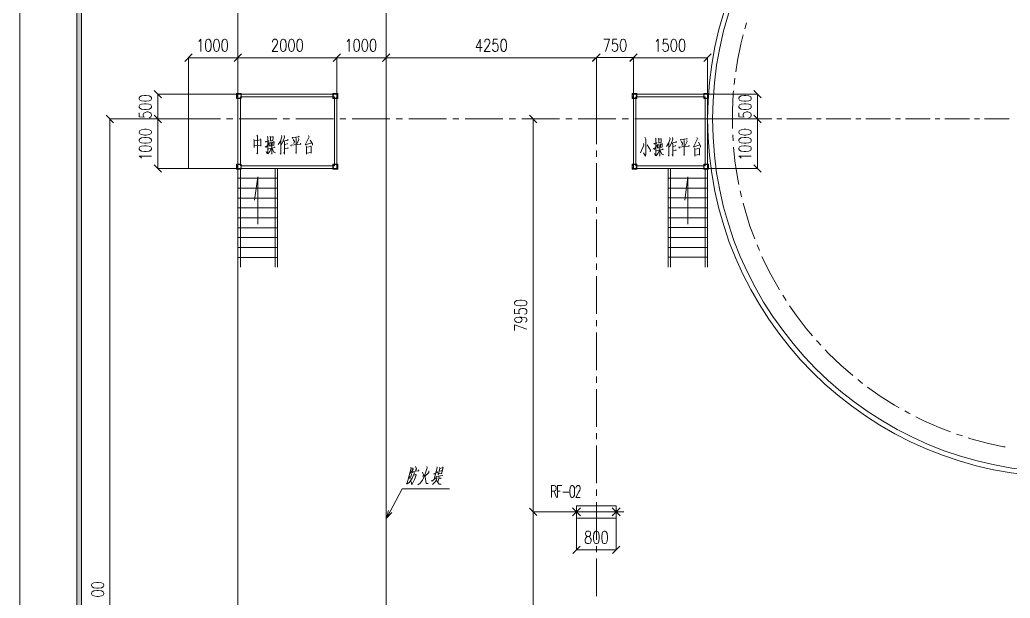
# Model space of a CAD drawing. Header units: millimetres. Extents: x 117 to 78452272, y 10 to 169749766.
# Drawn here: x 78380975 to 78401012, y 169708097 to 169719802 of the extents above; entities that cross this region are included whole.
import ezdxf

# ---------------------------------------------------------------- set-up
doc = ezdxf.new("R2010")
doc.units = ezdxf.units.MM

msp = doc.modelspace()

# ---------------------------------------------------------------- hatches: boundary and pattern name
h = msp.add_hatch(color=0)
h.dxf.hatch_style = 2
h.paths.add_polyline_path([(78382125.616, 169746470.354), (78382225.589, 169746370.381), (78382225.589, 169649727.656), (78382125.616, 169649627.683)])

# ---------------------------------------------------------------- linework, layer by layer
at = {"color": 0, "lineweight": 0}
for points in [[(78380975.066, 169648477.564), (78452272.087, 169648477.564), (78452272.087, 169749421.277), (78380975.066, 169749421.277)], [(78382125.616, 169746470.354), (78382225.589, 169746370.381), (78382225.589, 169649727.656), (78382125.616, 169649627.683)], [(78384779.637, 169719410.891), (78384754.644, 169719398.825), (78384737.838, 169719363.059), (78384729.65, 169719303.592), (78384729.65, 169719267.826), (78384737.838, 169719208.36), (78384754.644, 169719172.594), (78384779.637, 169719160.959), (78384796.443, 169719160.959), (78384821.436, 169719172.594), (78384837.811, 169719208.36), (78384846.429, 169719267.826), (78384846.429, 169719303.592), (78384837.811, 169719363.059), (78384821.436, 169719398.825), (78384796.443, 169719410.891)], [(78384946.402, 169719410.891), (78384921.409, 169719398.825), (78384904.603, 169719363.059), (78384896.416, 169719303.592), (78384896.416, 169719267.826), (78384904.603, 169719208.36), (78384921.409, 169719172.594), (78384946.402, 169719160.959), (78384962.777, 169719160.959), (78384987.77, 169719172.594), (78385004.576, 169719208.36), (78385012.763, 169719267.826), (78385012.763, 169719303.592), (78385004.576, 169719363.059), (78384987.77, 169719398.825), (78384962.777, 169719410.891)], [(78385113.167, 169719410.891), (78385088.174, 169719398.825), (78385071.368, 169719363.059), (78385063.181, 169719303.592), (78385063.181, 169719267.826), (78385071.368, 169719208.36), (78385088.174, 169719172.594), (78385113.167, 169719160.959), (78385129.542, 169719160.959), (78385154.535, 169719172.594), (78385171.341, 169719208.36), (78385179.528, 169719267.826), (78385179.528, 169719303.592), (78385171.341, 169719363.059), (78385154.535, 169719398.825), (78385129.542, 169719410.891)], [(78386296.466, 169719410.891), (78386271.473, 169719398.825), (78386255.098, 169719363.059), (78386246.48, 169719303.592), (78386246.48, 169719267.826), (78386255.098, 169719208.36), (78386271.473, 169719172.594), (78386296.466, 169719160.959), (78386313.272, 169719160.959), (78386338.265, 169719172.594), (78386355.071, 169719208.36), (78386363.259, 169719267.826), (78386363.259, 169719303.592), (78386355.071, 169719363.059), (78386338.265, 169719398.825), (78386313.272, 169719410.891)], [(78386463.231, 169719410.891), (78386438.238, 169719398.825), (78386421.432, 169719363.059), (78386413.245, 169719303.592), (78386413.245, 169719267.826), (78386421.432, 169719208.36), (78386438.238, 169719172.594), (78386463.231, 169719160.959), (78386480.037, 169719160.959), (78386505.03, 169719172.594), (78386521.836, 169719208.36), (78386530.024, 169719267.826), (78386530.024, 169719303.592), (78386521.836, 169719363.059), (78386505.03, 169719398.825), (78386480.037, 169719410.891)], [(78386629.997, 169719410.891), (78386605.003, 169719398.825), (78386588.197, 169719363.059), (78386580.01, 169719303.592), (78386580.01, 169719267.826), (78386588.197, 169719208.36), (78386605.003, 169719172.594), (78386629.997, 169719160.959), (78386646.802, 169719160.959), (78386671.795, 169719172.594), (78386688.17, 169719208.36), (78386696.789, 169719267.826), (78386696.789, 169719303.592), (78386688.17, 169719363.059), (78386671.795, 169719398.825), (78386646.802, 169719410.891)], [(78387780.115, 169719410.891), (78387755.122, 169719398.825), (78387738.747, 169719363.059), (78387730.129, 169719303.592), (78387730.129, 169719267.826), (78387738.747, 169719208.36), (78387755.122, 169719172.594), (78387780.115, 169719160.959), (78387796.921, 169719160.959), (78387821.914, 169719172.594), (78387838.72, 169719208.36), (78387846.907, 169719267.826), (78387846.907, 169719303.592), (78387838.72, 169719363.059), (78387821.914, 169719398.825), (78387796.921, 169719410.891)], [(78387946.88, 169719410.891), (78387921.887, 169719398.825), (78387905.512, 169719363.059), (78387896.894, 169719303.592), (78387896.894, 169719267.826), (78387905.512, 169719208.36), (78387921.887, 169719172.594), (78387946.88, 169719160.959), (78387963.686, 169719160.959), (78387988.679, 169719172.594), (78388005.485, 169719208.36), (78388013.673, 169719267.826), (78388013.673, 169719303.592), (78388005.485, 169719363.059), (78387988.679, 169719398.825), (78387963.686, 169719410.891)], [(78388113.645, 169719410.891), (78388088.652, 169719398.825), (78388071.846, 169719363.059), (78388063.659, 169719303.592), (78388063.659, 169719267.826), (78388071.846, 169719208.36), (78388088.652, 169719172.594), (78388113.645, 169719160.959), (78388130.451, 169719160.959), (78388155.444, 169719172.594), (78388172.25, 169719208.36), (78388180.438, 169719267.826), (78388180.438, 169719303.592), (78388172.25, 169719363.059), (78388155.444, 169719398.825), (78388130.451, 169719410.891)], [(78390756.031, 169719410.891), (78390731.038, 169719398.825), (78390714.232, 169719363.059), (78390706.045, 169719303.592), (78390706.045, 169719267.826), (78390714.232, 169719208.36), (78390731.038, 169719172.594), (78390756.031, 169719160.959), (78390772.837, 169719160.959), (78390797.83, 169719172.594), (78390814.205, 169719208.36), (78390822.824, 169719267.826), (78390822.824, 169719303.592), (78390814.205, 169719363.059), (78390797.83, 169719398.825), (78390772.837, 169719410.891)], [(78393173.048, 169719413.045), (78393148.054, 169719400.98), (78393131.679, 169719365.214), (78393123.061, 169719305.747), (78393123.061, 169719269.981), (78393131.679, 169719210.514), (78393148.054, 169719174.748), (78393173.048, 169719162.682), (78393189.853, 169719162.682), (78393214.847, 169719174.748), (78393231.652, 169719210.514), (78393239.84, 169719269.981), (78393239.84, 169719305.747), (78393231.652, 169719365.214), (78393214.847, 169719400.98), (78393189.853, 169719413.045)], [(78394198.631, 169719410.891), (78394173.638, 169719398.825), (78394156.832, 169719363.059), (78394148.645, 169719303.592), (78394148.645, 169719267.826), (78394156.832, 169719208.36), (78394173.638, 169719172.594), (78394198.631, 169719160.959), (78394215.006, 169719160.959), (78394239.999, 169719172.594), (78394256.805, 169719208.36), (78394264.992, 169719267.826), (78394264.992, 169719303.592), (78394256.805, 169719363.059), (78394239.999, 169719398.825), (78394215.006, 169719410.891)], [(78394364.965, 169719410.891), (78394339.972, 169719398.825), (78394323.597, 169719363.059), (78394314.979, 169719303.592), (78394314.979, 169719267.826), (78394323.597, 169719208.36), (78394339.972, 169719172.594), (78394364.965, 169719160.959), (78394381.771, 169719160.959), (78394406.764, 169719172.594), (78394423.57, 169719208.36), (78394431.757, 169719267.826), (78394431.757, 169719303.592), (78394423.57, 169719363.059), (78394406.764, 169719398.825), (78394381.771, 169719410.891)], [(78383390.79, 169718203.891), (78383402.425, 169718178.898), (78383438.191, 169718162.092), (78383497.657, 169718153.905), (78383533.424, 169718153.905), (78383592.89, 169718162.092), (78383628.656, 169718178.898), (78383640.722, 169718203.891), (78383640.722, 169718220.266), (78383628.656, 169718245.259), (78383592.89, 169718262.065), (78383533.424, 169718270.683), (78383497.657, 169718270.683), (78383438.191, 169718262.065), (78383402.425, 169718245.259), (78383390.79, 169718220.266)], [(78385360.083, 169718212.509), (78385360.083, 169718312.913), (78385456.608, 169718312.913), (78385456.608, 169718212.509)], [(78385362.668, 169718261.203), (78385376.027, 169718293.091), (78385407.484, 169718306.018), (78385439.372, 169718293.091), (78385452.73, 169718261.203), (78385439.372, 169718229.315), (78385407.484, 169718216.388), (78385376.027, 169718229.315)], [(78387310.846, 169718212.509), (78387310.846, 169718312.913), (78387406.941, 169718312.913), (78387406.941, 169718212.509)], [(78387313.432, 169718261.203), (78387326.359, 169718293.091), (78387358.247, 169718306.018), (78387389.704, 169718293.091), (78387403.062, 169718261.203), (78387389.704, 169718229.315), (78387358.247, 169718216.388), (78387326.359, 169718229.315)], [(78393362.22, 169718212.509), (78393362.22, 169718312.913), (78393458.315, 169718312.913), (78393458.315, 169718212.509)], [(78393362.22, 169718212.509), (78393362.22, 169718312.913), (78393458.315, 169718312.913), (78393458.315, 169718212.509)], [(78393364.806, 169718261.203), (78393377.733, 169718293.091), (78393409.621, 169718306.018), (78393441.078, 169718293.091), (78393454.437, 169718261.203), (78393441.078, 169718229.315), (78393409.621, 169718216.388), (78393377.733, 169718229.315)], [(78393364.806, 169718261.203), (78393377.733, 169718293.091), (78393409.621, 169718306.018), (78393441.078, 169718293.091), (78393454.437, 169718261.203), (78393441.078, 169718229.315), (78393409.621, 169718216.388), (78393377.733, 169718229.315)], [(78394812.258, 169718212.509), (78394812.258, 169718312.913), (78394908.783, 169718312.913), (78394908.783, 169718212.509)], [(78394812.258, 169718212.509), (78394812.258, 169718312.913), (78394908.783, 169718312.913), (78394908.783, 169718212.509)], [(78394814.843, 169718261.203), (78394828.202, 169718293.091), (78394860.09, 169718306.018), (78394891.546, 169718293.091), (78394904.905, 169718261.203), (78394891.546, 169718229.315), (78394860.09, 169718216.388), (78394828.202, 169718229.315)], [(78394814.843, 169718261.203), (78394828.202, 169718293.091), (78394860.09, 169718306.018), (78394891.546, 169718293.091), (78394904.905, 169718261.203), (78394891.546, 169718229.315), (78394860.09, 169718216.388), (78394828.202, 169718229.315)], [(78395523.702, 169718203.891), (78395535.337, 169718178.898), (78395571.103, 169718162.092), (78395630.57, 169718153.905), (78395666.336, 169718153.905), (78395725.803, 169718162.092), (78395761.569, 169718178.898), (78395773.634, 169718203.891), (78395773.634, 169718220.266), (78395761.569, 169718245.69), (78395725.803, 169718262.065), (78395666.336, 169718270.683), (78395630.57, 169718270.683), (78395571.103, 169718262.065), (78395535.337, 169718245.69), (78395523.702, 169718220.266)], [(78383390.79, 169718037.126), (78383402.425, 169718012.133), (78383438.191, 169717995.327), (78383497.657, 169717987.139), (78383533.424, 169717987.139), (78383592.89, 169717995.327), (78383628.656, 169718012.133), (78383640.722, 169718037.126), (78383640.722, 169718053.932), (78383628.656, 169718078.925), (78383592.89, 169718095.3), (78383533.424, 169718103.918), (78383497.657, 169718103.918), (78383438.191, 169718095.3), (78383402.425, 169718078.925), (78383390.79, 169718053.932)], [(78395523.702, 169718037.126), (78395535.337, 169718012.133), (78395571.103, 169717995.327), (78395630.57, 169717987.139), (78395666.336, 169717987.139), (78395725.803, 169717995.327), (78395761.569, 169718012.133), (78395773.634, 169718037.126), (78395773.634, 169718053.932), (78395761.569, 169718078.925), (78395725.803, 169718095.3), (78395666.336, 169718103.918), (78395630.57, 169718103.918), (78395571.103, 169718095.3), (78395535.337, 169718078.925), (78395523.702, 169718053.932)], [(78383390.79, 169717520.456), (78383402.425, 169717495.463), (78383438.191, 169717478.657), (78383497.657, 169717470.469), (78383533.424, 169717470.469), (78383592.89, 169717478.657), (78383628.656, 169717495.463), (78383640.722, 169717520.456), (78383640.722, 169717536.831), (78383628.656, 169717561.824), (78383592.89, 169717578.63), (78383533.424, 169717586.817), (78383497.657, 169717586.817), (78383438.191, 169717578.63), (78383402.425, 169717561.824), (78383390.79, 169717536.831)], [(78395523.702, 169717520.456), (78395535.337, 169717495.463), (78395571.103, 169717478.657), (78395630.57, 169717470.469), (78395666.336, 169717470.469), (78395725.803, 169717478.657), (78395761.569, 169717495.463), (78395773.634, 169717520.456), (78395773.634, 169717536.831), (78395761.569, 169717561.824), (78395725.803, 169717578.63), (78395666.336, 169717586.817), (78395630.57, 169717586.817), (78395571.103, 169717578.63), (78395535.337, 169717561.824), (78395523.702, 169717536.831)], [(78383390.79, 169717353.691), (78383402.425, 169717328.698), (78383438.191, 169717311.892), (78383497.657, 169717303.704), (78383533.424, 169717303.704), (78383592.89, 169717311.892), (78383628.656, 169717328.698), (78383640.722, 169717353.691), (78383640.722, 169717370.066), (78383628.656, 169717395.059), (78383592.89, 169717411.865), (78383533.424, 169717420.483), (78383497.657, 169717420.483), (78383438.191, 169717411.865), (78383402.425, 169717395.059), (78383390.79, 169717370.066)], [(78395523.702, 169717353.691), (78395535.337, 169717328.698), (78395571.103, 169717311.892), (78395630.57, 169717303.704), (78395666.336, 169717303.704), (78395725.803, 169717311.892), (78395761.569, 169717328.698), (78395773.634, 169717353.691), (78395773.634, 169717370.066), (78395761.569, 169717395.49), (78395725.803, 169717411.865), (78395666.336, 169717420.483), (78395630.57, 169717420.483), (78395571.103, 169717411.865), (78395535.337, 169717395.49), (78395523.702, 169717370.066)], [(78383390.79, 169717186.926), (78383402.425, 169717161.933), (78383438.191, 169717145.127), (78383497.657, 169717136.939), (78383533.424, 169717136.939), (78383592.89, 169717145.127), (78383628.656, 169717161.933), (78383640.722, 169717186.926), (78383640.722, 169717203.732), (78383628.656, 169717228.725), (78383592.89, 169717245.1), (78383533.424, 169717253.718), (78383497.657, 169717253.718), (78383438.191, 169717245.1), (78383402.425, 169717228.725), (78383390.79, 169717203.732)], [(78395523.702, 169717186.926), (78395535.337, 169717161.933), (78395571.103, 169717145.127), (78395630.57, 169717136.939), (78395666.336, 169717136.939), (78395725.803, 169717145.127), (78395761.569, 169717161.933), (78395773.634, 169717186.926), (78395773.634, 169717203.732), (78395761.569, 169717228.725), (78395725.803, 169717245.1), (78395666.336, 169717253.718), (78395630.57, 169717253.718), (78395571.103, 169717245.1), (78395535.337, 169717228.725), (78395523.702, 169717203.732)], [(78385360.083, 169716878.389), (78385360.083, 169716777.985), (78385456.608, 169716777.985), (78385456.608, 169716878.389)], [(78385360.083, 169716878.389), (78385360.083, 169716777.985), (78385456.608, 169716777.985), (78385456.608, 169716878.389)], [(78385362.668, 169716829.264), (78385376.027, 169716861.152), (78385407.484, 169716874.511), (78385439.372, 169716861.152), (78385452.73, 169716829.264), (78385439.372, 169716797.807), (78385407.484, 169716784.449), (78385376.027, 169716797.807)], [(78385362.668, 169716829.264), (78385376.027, 169716861.152), (78385407.484, 169716874.511), (78385439.372, 169716861.152), (78385452.73, 169716829.264), (78385439.372, 169716797.807), (78385407.484, 169716784.449), (78385376.027, 169716797.807)], [(78387310.846, 169716878.389), (78387310.846, 169716777.985), (78387406.941, 169716777.985), (78387406.941, 169716878.389)], [(78387310.846, 169716878.389), (78387310.846, 169716777.985), (78387406.941, 169716777.985), (78387406.941, 169716878.389)], [(78387313.432, 169716829.264), (78387326.359, 169716861.152), (78387358.247, 169716874.511), (78387389.704, 169716861.152), (78387403.062, 169716829.264), (78387389.704, 169716797.807), (78387358.247, 169716784.449), (78387326.359, 169716797.807)], [(78387313.432, 169716829.264), (78387326.359, 169716861.152), (78387358.247, 169716874.511), (78387389.704, 169716861.152), (78387403.062, 169716829.264), (78387389.704, 169716797.807), (78387358.247, 169716784.449), (78387326.359, 169716797.807)], [(78393362.22, 169716878.389), (78393362.22, 169716777.985), (78393458.315, 169716777.985), (78393458.315, 169716878.389)], [(78393364.806, 169716829.264), (78393377.733, 169716861.152), (78393409.621, 169716874.511), (78393441.078, 169716861.152), (78393454.437, 169716829.264), (78393441.078, 169716797.807), (78393409.621, 169716784.449), (78393377.733, 169716797.807)], [(78394812.258, 169716878.389), (78394812.258, 169716777.985), (78394908.783, 169716777.985), (78394908.783, 169716878.389)], [(78394814.843, 169716829.264), (78394828.202, 169716861.152), (78394860.09, 169716874.511), (78394891.546, 169716861.152), (78394904.905, 169716829.264), (78394891.546, 169716797.807), (78394860.09, 169716784.449), (78394828.202, 169716797.807)], [(78390985.71, 169714061.05), (78390997.345, 169714036.057), (78391033.111, 169714019.682), (78391092.578, 169714011.064), (78391128.344, 169714011.064), (78391188.242, 169714019.682), (78391223.577, 169714036.057), (78391235.643, 169714061.05), (78391235.643, 169714077.856), (78391223.577, 169714102.849), (78391188.242, 169714119.655), (78391128.344, 169714127.843), (78391092.578, 169714127.843), (78391033.111, 169714119.655), (78390997.345, 169714102.849), (78390985.71, 169714077.856)], [(78392102.649, 169710240.967), (78392102.649, 169710275.009), (78392107.82, 169710332.321), (78392123.333, 169710366.364), (78392144.017, 169710377.999), (78392159.53, 169710377.999), (78392179.783, 169710366.364), (78392195.296, 169710332.321), (78392200.467, 169710275.009), (78392200.467, 169710240.967), (78392195.296, 169710183.655), (78392179.783, 169710149.181), (78392159.53, 169710137.978), (78392144.017, 169710137.978), (78392123.333, 169710149.181), (78392107.82, 169710183.655)], [(78393039.894, 169709718.695), (78393039.894, 169709968.627), (78392239.68, 169709968.627), (78392239.68, 169709718.695)], [(78392456.432, 169709450.664), (78392431.439, 169709438.599), (78392423.251, 169709414.898), (78392423.251, 169709391.198), (78392431.439, 169709367.497), (78392448.244, 169709355.432), (78392481.425, 169709343.366), (78392506.418, 169709331.731), (78392523.224, 169709307.6), (78392531.411, 169709283.899), (78392531.411, 169709248.133), (78392523.224, 169709224.433), (78392514.606, 169709212.367), (78392489.612, 169709200.732), (78392456.432, 169709200.732), (78392431.439, 169709212.367), (78392423.251, 169709224.433), (78392414.633, 169709248.133), (78392414.633, 169709283.899), (78392423.251, 169709307.6), (78392439.626, 169709331.731), (78392464.619, 169709343.366), (78392498.231, 169709355.432), (78392514.606, 169709367.497), (78392523.224, 169709391.198), (78392523.224, 169709414.898), (78392514.606, 169709438.599), (78392489.612, 169709450.664)], [(78392631.384, 169709450.664), (78392606.391, 169709438.599), (78392589.585, 169709403.263), (78392581.398, 169709343.366), (78392581.398, 169709307.6), (78392589.585, 169709248.133), (78392606.391, 169709212.367), (78392631.384, 169709200.732), (78392648.19, 169709200.732), (78392673.183, 169709212.367), (78392689.558, 169709248.133), (78392698.176, 169709307.6), (78392698.176, 169709343.366), (78392689.558, 169709403.263), (78392673.183, 169709438.599), (78392648.19, 169709450.664)], [(78392798.149, 169709450.664), (78392773.156, 169709438.599), (78392756.35, 169709403.263), (78392748.163, 169709343.366), (78392748.163, 169709307.6), (78392756.35, 169709248.133), (78392773.156, 169709212.367), (78392798.149, 169709200.732), (78392814.955, 169709200.732), (78392839.948, 169709212.367), (78392856.323, 169709248.133), (78392864.941, 169709307.6), (78392864.941, 169709343.366), (78392856.323, 169709403.263), (78392839.948, 169709438.599), (78392814.955, 169709450.664)], [(78382423.811, 169708351.394), (78382435.877, 169708326.4), (78382471.212, 169708310.026), (78382531.109, 169708301.407), (78382566.876, 169708301.407), (78382626.342, 169708310.026), (78382662.108, 169708326.4), (78382673.743, 169708351.394), (78382673.743, 169708368.2), (78382662.108, 169708393.193), (78382626.342, 169708409.998), (78382566.876, 169708418.186), (78382531.109, 169708418.186), (78382471.212, 169708409.998), (78382435.877, 169708393.193), (78382423.811, 169708368.2)], [(78382423.811, 169708184.629), (78382435.877, 169708159.635), (78382471.212, 169708143.261), (78382531.109, 169708134.642), (78382566.876, 169708134.642), (78382626.342, 169708143.261), (78382662.108, 169708159.635), (78382673.743, 169708184.629), (78382673.743, 169708201.434), (78382662.108, 169708226.428), (78382626.342, 169708243.233), (78382566.876, 169708251.421), (78382531.109, 169708251.421), (78382471.212, 169708243.233), (78382435.877, 169708226.428), (78382423.811, 169708201.434)]]:
    msp.add_lwpolyline(points, close=True, dxfattribs=at)
for points in [[(78385388.092, 169671034.371), (78385388.092, 169725547.156)], [(78388388.571, 169671034.371), (78388388.571, 169725547.156)], [(78395678.833, 169719741.405), (78395646.945, 169719638.415), (78395641.774, 169719619.455)], [(78384596.066, 169719363.059), (78384612.872, 169719375.125), (78384637.865, 169719410.891), (78384637.865, 169719160.959)], [(78386088.333, 169719351.424), (78386088.333, 169719363.059), (78386096.521, 169719387.19), (78386104.708, 169719398.825), (78386121.514, 169719410.891), (78386155.125, 169719410.891), (78386171.5, 169719398.825), (78386180.119, 169719387.19), (78386188.306, 169719363.059), (78386188.306, 169719339.359), (78386180.119, 169719315.658), (78386163.313, 169719279.892), (78386079.715, 169719160.959), (78386196.493, 169719160.959)], [(78387596.975, 169719363.059), (78387613.781, 169719375.125), (78387638.774, 169719410.891), (78387638.774, 169719160.959)], [(78390289.348, 169719410.891), (78390205.75, 169719244.126), (78390330.716, 169719244.126)], [(78390289.348, 169719410.891), (78390289.348, 169719160.959)], [(78390380.702, 169719351.424), (78390380.702, 169719363.059), (78390389.321, 169719387.19), (78390397.508, 169719398.825), (78390414.314, 169719410.891), (78390447.494, 169719410.891), (78390464.3, 169719398.825), (78390472.488, 169719387.19), (78390481.106, 169719363.059), (78390481.106, 169719339.359), (78390472.488, 169719315.658), (78390456.113, 169719279.892), (78390372.515, 169719160.959), (78390489.294, 169719160.959)], [(78390639.253, 169719410.891), (78390556.086, 169719410.891), (78390547.467, 169719303.592), (78390556.086, 169719315.658), (78390581.079, 169719327.293), (78390606.072, 169719327.293), (78390631.065, 169719315.658), (78390647.44, 169719291.958), (78390656.059, 169719256.192), (78390656.059, 169719232.06), (78390647.44, 169719196.294), (78390631.065, 169719172.594), (78390606.072, 169719160.959), (78390581.079, 169719160.959), (78390556.086, 169719172.594), (78390547.467, 169719184.659), (78390539.28, 169719208.36)], [(78392789.962, 169719413.045), (78392906.31, 169719413.045), (78392823.143, 169719162.682)], [(78393056.7, 169719413.045), (78392973.102, 169719413.045), (78392964.914, 169719305.747), (78392973.102, 169719317.382), (78392998.095, 169719329.447), (78393023.088, 169719329.447), (78393048.081, 169719317.382), (78393064.887, 169719293.681), (78393073.075, 169719257.915), (78393073.075, 169719234.215), (78393064.887, 169719198.449), (78393048.081, 169719174.748), (78393023.088, 169719162.682), (78392998.095, 169719162.682), (78392973.102, 169719174.748), (78392964.914, 169719186.814), (78392956.296, 169719210.514)], [(78393848.295, 169719363.059), (78393865.101, 169719375.125), (78393890.094, 169719410.891), (78393890.094, 169719160.959)], [(78394081.853, 169719410.891), (78393998.255, 169719410.891), (78393990.067, 169719303.592), (78393998.255, 169719315.658), (78394023.248, 169719327.293), (78394048.241, 169719327.293), (78394073.234, 169719315.658), (78394090.04, 169719291.958), (78394098.227, 169719256.192), (78394098.227, 169719232.06), (78394090.04, 169719196.294), (78394073.234, 169719172.594), (78394048.241, 169719160.959), (78394023.248, 169719160.959), (78393998.255, 169719172.594), (78393990.067, 169719184.659), (78393981.88, 169719208.36)], [(78395610.317, 169719496.213), (78395562.485, 169719309.625), (78395494.831, 169718976.957), (78395459.927, 169718747.278)], [(78384462.912, 169719110.972), (78384312.953, 169718960.582)], [(78384387.933, 169718299.124), (78384387.933, 169719037.716)], [(78385388.092, 169719035.562), (78384387.933, 169719035.562)], [(78385313.113, 169718960.582), (78385463.072, 169719110.972)], [(78385463.072, 169719110.972), (78385313.113, 169718960.582)], [(78385388.092, 169718649.891), (78385388.092, 169719037.716)], [(78385388.092, 169718649.891), (78385388.092, 169719037.716)], [(78387388.411, 169719035.562), (78385388.092, 169719035.562)], [(78387313.432, 169718960.582), (78387463.391, 169719110.972)], [(78387463.391, 169719110.972), (78387313.432, 169718960.582)], [(78387388.411, 169718136.668), (78387388.411, 169719037.716)], [(78387388.411, 169718590.855), (78387388.411, 169719037.716)], [(78387388.411, 169719035.562), (78388388.571, 169719035.562)], [(78388313.591, 169718960.582), (78388463.981, 169719110.972)], [(78388463.981, 169719110.972), (78388313.591, 169718960.582)], [(78388388.571, 169718590.855), (78388388.571, 169719037.716)], [(78388388.571, 169718590.855), (78388388.571, 169719037.716)], [(78388388.571, 169719035.562), (78392639.572, 169719035.562)], [(78392714.982, 169719112.696), (78392564.592, 169718962.737)], [(78392564.592, 169718960.582), (78392714.982, 169719110.972)], [(78392639.572, 169718548.194), (78392639.572, 169719039.871)], [(78392639.572, 169717798.829), (78392639.572, 169719037.716)], [(78393389.799, 169719037.716), (78392639.572, 169719037.716)], [(78393314.819, 169718962.737), (78393464.779, 169719112.696)], [(78393464.779, 169719110.972), (78393314.819, 169718960.582)], [(78393389.799, 169718548.194), (78393389.799, 169719039.871)], [(78393389.799, 169718051.346), (78393389.799, 169719037.716)], [(78393389.799, 169719035.562), (78394890.254, 169719035.562)], [(78394815.274, 169718960.582), (78394965.233, 169719110.972)], [(78394890.254, 169717798.829), (78394890.254, 169719037.716)], [(78395441.397, 169718621.45), (78395428.901, 169718494.76)], [(78383840.668, 169718220.266), (78383690.708, 169718370.656)], [(78395415.973, 169718367.64), (78395409.509, 169718303.864), (78395392.703, 169717965.163), (78395392.703, 169717625.6), (78395393.565, 169717604.485)], [(78395973.58, 169718220.266), (78395823.621, 169718370.656)], [(78384456.018, 169718295.676), (78383763.533, 169718295.676)], [(78383765.688, 169717795.381), (78383765.688, 169718295.676)], [(78384387.933, 169716795.222), (78384387.933, 169718295.676)], [(78384387.933, 169718295.676), (78387388.411, 169718295.676)], [(78385388.092, 169716845.208), (78385388.092, 169718245.259)], [(78385438.079, 169716845.208), (78385438.079, 169718245.259)], [(78385438.079, 169718245.259), (78387338.425, 169718245.259)], [(78387338.425, 169716845.208), (78387338.425, 169718245.259)], [(78387388.411, 169716795.222), (78387388.411, 169718295.676)], [(78393389.799, 169718295.676), (78393389.799, 169716795.222)], [(78393389.799, 169718295.676), (78394890.254, 169718295.676)], [(78393439.785, 169718245.69), (78393439.785, 169716845.208)], [(78393439.785, 169718245.69), (78394840.267, 169718245.69)], [(78394766.58, 169718295.676), (78395900.755, 169718295.676)], [(78394840.267, 169718245.69), (78394840.267, 169716845.208)], [(78394890.254, 169718295.676), (78394890.254, 169716795.222)], [(78395898.601, 169718295.676), (78395898.601, 169717795.381)], [(78382873.689, 169717720.402), (78382723.73, 169717870.361)], [(78384217.29, 169717795.381), (78382796.985, 169717795.381)], [(78382798.709, 169698290.763), (78382798.709, 169717795.381)], [(78383890.223, 169717795.381), (78383166.713, 169717795.381)], [(78383390.79, 169717920.347), (78383390.79, 169717837.18), (78383497.657, 169717828.562), (78383486.023, 169717837.18), (78383473.957, 169717862.173), (78383473.957, 169717887.167), (78383486.023, 169717912.16), (78383509.723, 169717928.535), (78383545.489, 169717937.153), (78383569.19, 169717937.153), (78383604.956, 169717928.535), (78383628.656, 169717912.16), (78383640.722, 169717887.167), (78383640.722, 169717862.173), (78383628.656, 169717837.18), (78383617.022, 169717828.562), (78383592.89, 169717820.374)], [(78383840.668, 169717720.402), (78383690.708, 169717870.361)], [(78383690.708, 169717870.361), (78383840.668, 169717720.402)], [(78384384.486, 169717795.381), (78383763.533, 169717795.381)], [(78384217.29, 169717795.381), (78383763.533, 169717795.381)], [(78383765.688, 169716795.222), (78383765.688, 169717795.381)], [(78384144.034, 169717795.381), (78384016.913, 169717795.381)], [(78385033.447, 169717795.381), (78384271.154, 169717795.381)], [(78385287.258, 169717795.381), (78385160.137, 169717795.381)], [(78386176.671, 169717795.381), (78385414.378, 169717795.381)], [(78386430.482, 169717795.381), (78386303.792, 169717795.381)], [(78387319.895, 169717795.381), (78386557.602, 169717795.381)], [(78387573.706, 169717795.381), (78387447.016, 169717795.381)], [(78388463.119, 169717795.381), (78387700.826, 169717795.381)], [(78388717.361, 169717795.381), (78388590.24, 169717795.381)], [(78389606.344, 169717795.381), (78388844.051, 169717795.381)], [(78389860.585, 169717795.381), (78389733.464, 169717795.381)], [(78390749.568, 169717795.381), (78389987.275, 169717795.381)], [(78391003.809, 169717795.381), (78390876.688, 169717795.381)], [(78391892.792, 169717795.381), (78391130.93, 169717795.381)], [(78391435.588, 169717720.402), (78391285.629, 169717870.361)], [(78391653.202, 169717795.381), (78391358.885, 169717795.381)], [(78391360.609, 169717795.381), (78391360.609, 169709843.661)], [(78392147.033, 169717795.381), (78392019.912, 169717795.381)], [(78393036.016, 169717795.381), (78392274.154, 169717795.381)], [(78392639.572, 169717795.381), (78392639.572, 169717283.02)], [(78393290.257, 169717795.381), (78393163.136, 169717795.381)], [(78394140.457, 169717795.381), (78393417.378, 169717795.381)], [(78393455.298, 169717795.381), (78393790.121, 169717795.381)], [(78393890.094, 169717795.381), (78393990.067, 169717795.381)], [(78394090.04, 169717795.381), (78394590.335, 169717795.381)], [(78394990.226, 169717795.381), (78394590.335, 169717795.381)], [(78394690.308, 169717795.381), (78394790.281, 169717795.381)], [(78394817.86, 169717795.381), (78395900.755, 169717795.381)], [(78394817.86, 169717795.381), (78395900.755, 169717795.381)], [(78394890.254, 169717795.381), (78395390.549, 169717795.381)], [(78395490.522, 169717795.381), (78395590.495, 169717795.381)], [(78395523.702, 169717920.347), (78395523.702, 169717837.18), (78395630.57, 169717828.562), (78395618.935, 169717837.18), (78395606.869, 169717862.173), (78395606.869, 169717887.167), (78395618.935, 169717912.16), (78395642.636, 169717928.535), (78395678.402, 169717937.153), (78395702.102, 169717937.153), (78395737.868, 169717928.535), (78395761.569, 169717912.16), (78395773.634, 169717887.167), (78395773.634, 169717862.173), (78395761.569, 169717837.18), (78395749.934, 169717828.562), (78395725.803, 169717820.374)], [(78395690.467, 169717795.381), (78396190.763, 169717795.381)], [(78395823.621, 169717870.361), (78395973.58, 169717720.402)], [(78395973.58, 169717720.402), (78395823.621, 169717870.361)], [(78395898.601, 169717795.381), (78395898.601, 169716795.222)], [(78396290.736, 169717795.381), (78396390.708, 169717795.381)], [(78396490.681, 169717795.381), (78396990.976, 169717795.381)], [(78397090.949, 169717795.381), (78397190.922, 169717795.381)], [(78397290.895, 169717795.381), (78397790.759, 169717795.381)], [(78397891.163, 169717795.381), (78397991.136, 169717795.381)], [(78398091.109, 169717795.381), (78398590.973, 169717795.381)], [(78398691.377, 169717795.381), (78398791.35, 169717795.381)], [(78398891.323, 169717795.381), (78399391.187, 169717795.381)], [(78399491.16, 169717795.381), (78399591.563, 169717795.381)], [(78399691.536, 169717795.381), (78400191.401, 169717795.381)], [(78400291.373, 169717795.381), (78400391.777, 169717795.381)], [(78400491.75, 169717795.381), (78400991.614, 169717795.381)], [(78385715.159, 169717361.447), (78385706.971, 169717380.408)], [(78385854.345, 169717370.928), (78385715.159, 169717351.967)], [(78385715.159, 169717361.447), (78385715.159, 169717219.675)], [(78385770.316, 169717465.298), (78385784.536, 169717446.338), (78385784.536, 169717087.384), (78385770.316, 169717112.377)], [(78385854.345, 169717370.928), (78385844.003, 169717392.904)], [(78385854.345, 169717370.928), (78385854.345, 169717244.669)], [(78385958.627, 169717323.527), (78385946.561, 169717336.023), (78386012.061, 169717348.52), (78386009.906, 169717361.447)], [(78385991.377, 169717436.858), (78385989.653, 169717153.314), (78385979.311, 169717087.384), (78385958.627, 169717137.801)], [(78385991.377, 169717436.858), (78385983.189, 169717449.355)], [(78386048.689, 169717424.361), (78386036.623, 169717439.874)], [(78386048.689, 169717424.361), (78386046.965, 169717348.52)], [(78386048.689, 169717424.361), (78386096.09, 169717430.825), (78386090.057, 169717443.322), (78386098.244, 169717427.378), (78386096.09, 169717361.447), (78386048.689, 169717354.984)], [(78386081.869, 169717326.543), (78386073.682, 169717339.471)], [(78386278.368, 169717430.825), (78386247.342, 169717348.52), (78386204.681, 169717276.126)], [(78386253.806, 169717364.464), (78386253.806, 169717083.936), (78386245.618, 169717099.88)], [(78386333.525, 169717424.361), (78386296.466, 169717329.99), (78386265.871, 169717273.109)], [(78386278.368, 169717430.825), (78386268.026, 169717458.835)], [(78386305.085, 169717345.503), (78386405.058, 169717364.464), (78386392.992, 169717376.96)], [(78386329.647, 169717311.03), (78386323.183, 169717345.503)], [(78386333.525, 169717424.361), (78386325.338, 169717462.282)], [(78386497.274, 169717402.385), (78386486.932, 169717417.898), (78386624.395, 169717433.842), (78386614.053, 169717449.355)], [(78386530.024, 169717342.487), (78386503.307, 169717376.96)], [(78386530.024, 169717342.487), (78386521.836, 169717301.55)], [(78386564.928, 169717395.921), (78386556.741, 169717421.345)], [(78386564.928, 169717395.921), (78386564.928, 169717093.417), (78386556.741, 169717118.841)], [(78386620.085, 169717376.96), (78386585.612, 169717298.103)], [(78386620.085, 169717376.96), (78386616.207, 169717402.385)], [(78386829.08, 169717433.842), (78386751.084, 169717273.109), (78386884.238, 169717311.03)], [(78386829.08, 169717433.842), (78386814.86, 169717462.282)], [(78386894.58, 169717292.07), (78386851.488, 169717364.464)], [(78393638.869, 169717384.286), (78393641.024, 169717081.782), (78393630.682, 169717040.845), (78393596.208, 169717106.775)], [(78393638.869, 169717384.286), (78393622.494, 169717428.239)], [(78393845.71, 169717396.783), (78393843.986, 169717113.239), (78393833.644, 169717046.878), (78393812.96, 169717097.295)], [(78393845.71, 169717396.783), (78393837.522, 169717409.279)], [(78393903.022, 169717384.286), (78393890.956, 169717399.799)], [(78393903.022, 169717384.286), (78393901.298, 169717308.444)], [(78393903.022, 169717384.286), (78393950.423, 169717390.319), (78393943.959, 169717402.815), (78393952.146, 169717387.302), (78393950.423, 169717320.941), (78393903.022, 169717314.908)], [(78394132.701, 169717390.319), (78394101.675, 169717308.444), (78394059.014, 169717236.05)], [(78394187.858, 169717384.286), (78394150.799, 169717289.484), (78394120.204, 169717233.034)], [(78394132.701, 169717390.319), (78394122.359, 169717418.759)], [(78394158.987, 169717305.428), (78394259.39, 169717324.388), (78394247.325, 169717336.885)], [(78394187.858, 169717384.286), (78394179.671, 169717421.776)], [(78394351.607, 169717361.878), (78394341.265, 169717377.822), (78394478.727, 169717393.766), (78394468.386, 169717409.279)], [(78394384.357, 169717302.412), (78394357.64, 169717336.885)], [(78394419.261, 169717355.845), (78394411.073, 169717380.839)], [(78394419.261, 169717355.845), (78394419.261, 169717053.341), (78394411.073, 169717078.335)], [(78394474.418, 169717336.885), (78394439.514, 169717258.027)], [(78394474.418, 169717336.885), (78394470.54, 169717361.878)], [(78394683.413, 169717393.766), (78394605.417, 169717233.034), (78394738.571, 169717270.524)], [(78394683.413, 169717393.766), (78394669.193, 169717421.776)], [(78395400.029, 169717476.933), (78395406.493, 169717349.813)], [(78385715.159, 169717251.132), (78385854.345, 169717266.646)], [(78385940.528, 169717241.652), (78385952.594, 169717219.675), (78386012.061, 169717298.103)], [(78386032.314, 169717137.801), (78385995.686, 169717090.4)], [(78386014.215, 169717188.218), (78386006.028, 169717194.251), (78386134.872, 169717216.228), (78386126.685, 169717229.156)], [(78386022.403, 169717314.046), (78386015.939, 169717323.527)], [(78386057.307, 169717314.046), (78386050.843, 169717323.527), (78386057.307, 169717314.046), (78386057.307, 169717254.149), (78386022.403, 169717251.132)], [(78386057.307, 169717314.046), (78386022.403, 169717307.583)], [(78386022.403, 169717314.046), (78386022.403, 169717244.669)], [(78386032.314, 169717137.801), (78386063.34, 169717197.699)], [(78386061.185, 169717254.149), (78386071.527, 169717238.636), (78386071.527, 169717083.936), (78386065.495, 169717096.864)], [(78386071.527, 169717203.732), (78386118.498, 169717115.393), (78386149.093, 169717112.377)], [(78386079.715, 169717320.51), (78386116.343, 169717326.543), (78386110.31, 169717336.023), (78386118.498, 169717329.99), (78386116.343, 169717270.093)], [(78386081.869, 169717326.543), (78386081.869, 169717257.165)], [(78386118.498, 169717266.646), (78386081.869, 169717260.613)], [(78386329.647, 169717311.03), (78386329.647, 169717083.936), (78386319.305, 169717115.393)], [(78386392.992, 169717289.053), (78386329.647, 169717276.126)], [(78386329.647, 169717197.699), (78386401.179, 169717206.748), (78386395.146, 169717216.228)], [(78386392.992, 169717289.053), (78386386.959, 169717298.103)], [(78386456.337, 169717263.629), (78386661.023, 169717285.606), (78386652.835, 169717304.566)], [(78386456.337, 169717263.629), (78386464.524, 169717248.116)], [(78386777.801, 169717222.692), (78386765.736, 169717251.132)], [(78386779.956, 169717225.708), (78386870.018, 169717238.636), (78386866.139, 169717251.132), (78386870.018, 169717235.189), (78386872.172, 169717102.897), (78386872.172, 169717115.393), (78386777.801, 169717102.897)], [(78386777.801, 169717222.692), (78386777.801, 169717080.92)], [(78386894.58, 169717292.07), (78386894.58, 169717266.646)], [(78392639.572, 169717155.9), (78392639.572, 169717028.779)], [(78393602.241, 169717267.507), (78393532.433, 169717113.239)], [(78393602.241, 169717267.507), (78393594.054, 169717298.964)], [(78393737.119, 169717163.656), (78393665.586, 169717273.971)], [(78393737.119, 169717163.656), (78393728.931, 169717128.752)], [(78393794.861, 169717201.577), (78393806.927, 169717179.169), (78393866.394, 169717258.027)], [(78393812.96, 169717283.451), (78393800.894, 169717295.948), (78393866.394, 169717308.444), (78393864.239, 169717320.941)], [(78393868.548, 169717147.712), (78393860.361, 169717154.176), (78393989.205, 169717176.153), (78393981.018, 169717188.649)], [(78393876.736, 169717273.971), (78393870.272, 169717283.451)], [(78393911.209, 169717273.971), (78393905.176, 169717283.451), (78393911.209, 169717273.971), (78393911.209, 169717214.074), (78393876.736, 169717211.057)], [(78393911.209, 169717273.971), (78393876.736, 169717267.507)], [(78393876.736, 169717273.971), (78393876.736, 169717204.593)], [(78393886.647, 169717097.295), (78393917.673, 169717157.192)], [(78393915.518, 169717214.074), (78393925.86, 169717198.13), (78393925.86, 169717043.861), (78393919.397, 169717056.358)], [(78393925.86, 169717163.656), (78393972.83, 169717075.318), (78394003.425, 169717072.302)], [(78393935.771, 169717286.468), (78393927.584, 169717298.964)], [(78393934.048, 169717280.004), (78393970.676, 169717286.468), (78393964.643, 169717295.948), (78393972.83, 169717289.484), (78393970.676, 169717229.587)], [(78393935.771, 169717286.468), (78393935.771, 169717217.09)], [(78393972.83, 169717226.57), (78393935.771, 169717220.106)], [(78394108.138, 169717324.388), (78394108.138, 169717043.861), (78394099.951, 169717059.805)], [(78394183.549, 169717270.524), (78394183.549, 169717043.861), (78394173.638, 169717075.318)], [(78394183.549, 169717270.524), (78394177.516, 169717305.428)], [(78394247.325, 169717248.547), (78394183.549, 169717236.05)], [(78394183.549, 169717157.192), (78394255.512, 169717166.673), (78394249.049, 169717176.153)], [(78394247.325, 169717248.547), (78394240.861, 169717258.027)], [(78394310.67, 169717223.554), (78394515.355, 169717245.531), (78394507.168, 169717264.491)], [(78394310.67, 169717223.554), (78394318.857, 169717207.61)], [(78394384.357, 169717302.412), (78394376.169, 169717261.044)], [(78394632.134, 169717182.617), (78394620.068, 169717211.057)], [(78394634.289, 169717185.633), (78394724.351, 169717198.13), (78394720.041, 169717211.057), (78394724.351, 169717195.113), (78394726.505, 169717062.822), (78394726.505, 169717075.318), (78394632.134, 169717062.822)], [(78394632.134, 169717182.617), (78394632.134, 169717040.845)], [(78394748.913, 169717251.994), (78394705.821, 169717324.388)], [(78394748.913, 169717251.994), (78394748.913, 169717226.57)], [(78395415.973, 169717223.123), (78395443.552, 169716949.059), (78395494.831, 169716613.805), (78395524.564, 169716466.863)], [(78383438.191, 169717003.355), (78383426.556, 169717020.161), (78383390.79, 169717045.154), (78383640.722, 169717045.154)], [(78393886.647, 169717097.295), (78393850.019, 169717050.325)], [(78395571.103, 169717003.355), (78395559.038, 169717020.161), (78395523.702, 169717045.154), (78395773.634, 169717045.154)], [(78383690.708, 169716870.201), (78383840.668, 169716720.242)], [(78384384.486, 169716795.222), (78383763.533, 169716795.222)], [(78384387.933, 169716795.222), (78387388.411, 169716795.222)], [(78385388.092, 169716795.222), (78385388.092, 169714794.472)], [(78385438.079, 169716845.208), (78387338.425, 169716845.208)], [(78385438.079, 169716795.222), (78385438.079, 169714794.472)], [(78386138.32, 169716795.222), (78386138.32, 169714794.472)], [(78386188.306, 169716795.222), (78386188.306, 169714794.472)], [(78392639.572, 169716901.658), (78392639.572, 169716139.796)], [(78393389.799, 169716795.222), (78394890.254, 169716795.222)], [(78393439.785, 169716845.208), (78394840.267, 169716845.208)], [(78394090.04, 169716796.514), (78394090.04, 169714795.765)], [(78394140.026, 169716796.514), (78394140.026, 169714795.765)], [(78394706.252, 169716795.222), (78395900.755, 169716795.222)], [(78394840.267, 169716796.514), (78394840.267, 169714795.765)], [(78394890.254, 169716796.514), (78394890.254, 169714795.765)], [(78395823.621, 169716870.201), (78395973.58, 169716720.242)], [(78385388.092, 169716595.276), (78386188.306, 169716595.276)], [(78385788.846, 169716624.148), (78385725.932, 169716154.017)], [(78385788.846, 169715666.218), (78385788.846, 169716624.148)], [(78394090.04, 169716596.138), (78394890.254, 169716596.138)], [(78394491.224, 169716625.44), (78394427.879, 169716155.309)], [(78394491.224, 169715667.511), (78394491.224, 169716625.44)], [(78385388.092, 169716394.899), (78386188.306, 169716394.899)], [(78394090.04, 169716396.192), (78394890.254, 169716396.192)], [(78395549.988, 169716341.897), (78395562.485, 169716281.137), (78395578.429, 169716218.223)], [(78385388.092, 169716194.954), (78386188.306, 169716194.954)], [(78394090.04, 169716196.246), (78394890.254, 169716196.246)], [(78385388.092, 169715995.008), (78386188.306, 169715995.008)], [(78392639.572, 169716012.676), (78392639.572, 169715885.555)], [(78394090.04, 169715996.301), (78394890.254, 169715996.301)], [(78395610.317, 169716094.55), (78395646.945, 169715952.347), (78395747.78, 169715628.297), (78395843.443, 169715367.161)], [(78385388.092, 169715795.062), (78386188.306, 169715795.062)], [(78392639.572, 169715758.434), (78392639.572, 169714996.141)], [(78394090.04, 169715796.355), (78394890.254, 169715796.355)], [(78385388.092, 169715594.686), (78386188.306, 169715594.686)], [(78394090.04, 169715595.978), (78394890.254, 169715595.978)], [(78385388.092, 169715394.74), (78386188.306, 169715394.74)], [(78394090.04, 169715396.033), (78394890.254, 169715396.033)], [(78385388.092, 169715194.794), (78386188.306, 169715194.794)], [(78394090.04, 169715196.087), (78394890.254, 169715196.087)], [(78395890.413, 169715249.09), (78395940.4, 169715131.88)], [(78385388.092, 169714994.848), (78386188.306, 169714994.848)], [(78394090.04, 169714996.141), (78394890.254, 169714996.141)], [(78395989.955, 169715014.671), (78395997.281, 169714997.865), (78396145.516, 169714692.344), (78396309.265, 169714395.011), (78396344.6, 169714337.699)], [(78392639.572, 169714869.452), (78392639.572, 169714742.331)], [(78392639.572, 169714615.21), (78392639.572, 169713852.917)], [(78396411.392, 169714229.539), (78396478.185, 169714120.948)], [(78390985.71, 169713944.272), (78390985.71, 169713861.105), (78391092.578, 169713852.917), (78391080.943, 169713861.105), (78391068.878, 169713886.098), (78391068.878, 169713911.091), (78391080.943, 169713936.084), (78391104.644, 169713952.89), (78391140.41, 169713961.077), (78391164.11, 169713961.077), (78391199.876, 169713952.89), (78391223.577, 169713936.084), (78391235.643, 169713911.091), (78391235.643, 169713886.098), (78391223.577, 169713861.105), (78391211.942, 169713852.917), (78391188.242, 169713844.299)], [(78396549.717, 169714015.804), (78396679.854, 169713827.062), (78396886.264, 169713557.308), (78397012.522, 169713408.21)], [(78391068.878, 169713786.125), (78391104.644, 169713777.938), (78391128.344, 169713761.132), (78391140.41, 169713736.139), (78391140.41, 169713727.951), (78391128.344, 169713702.958), (78391104.644, 169713686.152), (78391068.878, 169713677.534), (78391057.243, 169713677.534), (78391021.477, 169713686.152), (78390997.345, 169713702.958), (78390985.71, 169713727.951), (78390985.71, 169713736.139), (78390997.345, 169713761.132), (78391021.477, 169713777.938), (78391068.878, 169713786.125), (78391128.344, 169713786.125), (78391188.242, 169713777.938), (78391223.577, 169713761.132), (78391235.643, 169713736.139), (78391235.643, 169713719.333), (78391223.577, 169713694.34), (78391199.876, 169713686.152)], [(78390985.71, 169713511.2), (78390985.71, 169713627.547), (78391235.643, 169713544.38)], [(78392639.572, 169713726.228), (78392639.572, 169713599.107)], [(78392639.572, 169713471.986), (78392639.572, 169712709.693)], [(78397095.258, 169713311.254), (78397105.601, 169713298.757), (78397181.873, 169713217.745)], [(78397268.918, 169713125.098), (78397337.865, 169713051.411), (78397582.626, 169712816.13), (78397826.956, 169712603.257)], [(78392639.572, 169712582.572), (78392639.572, 169712455.883)], [(78392639.572, 169712328.762), (78392639.572, 169711566.469)], [(78397926.498, 169712523.968), (78398026.471, 169712445.11)], [(78398127.737, 169712367.545), (78398381.978, 169712187.421), (78398668.538, 169712005.574), (78398767.218, 169711949.986)], [(78398877.964, 169711887.072), (78398964.148, 169711838.378), (78398989.572, 169711825.881)], [(78399103.334, 169711768.569), (78399267.514, 169711686.264), (78399577.774, 169711549.663), (78399803.575, 169711463.48)], [(78392639.572, 169711439.348), (78392639.572, 169711312.659)], [(78399922.939, 169711419.526), (78400044.027, 169711380.313)], [(78400165.115, 169711340.668), (78400217.687, 169711323.862), (78400545.184, 169711235.524), (78400876.99, 169711163.561), (78400907.154, 169711158.39)], [(78392639.572, 169711185.538), (78392639.572, 169710423.245)], [(78388891.021, 169710730.489), (78388803.113, 169710402.992), (78388800.097, 169710421.952)], [(78388927.649, 169710714.976), (78388929.372, 169710736.953), (78388931.096, 169710705.496), (78388884.988, 169710633.102), (78388899.208, 169710601.645), (78388886.711, 169710554.244), (78388862.58, 169710510.29), (78388856.978, 169710566.741)], [(78388891.021, 169710730.489), (78388884.988, 169710746.433)], [(78388999.181, 169710714.976), (78388983.237, 169710761.946)], [(78389215.071, 169710733.937), (78389178.012, 169710611.125), (78389124.578, 169710487.883), (78389072.437, 169710421.952), (78389026.76, 169710390.495)], [(78389215.071, 169710733.937), (78389207.314, 169710765.393)], [(78389421.911, 169710733.937), (78389360.29, 169710503.827)], [(78389421.911, 169710733.937), (78389416.74, 169710752.897)], [(78389540.413, 169710739.969), (78389536.535, 169710755.913), (78389542.568, 169710739.969), (78389508.525, 169710614.141), (78389511.973, 169710626.638), (78389433.977, 169710611.125)], [(78389469.743, 169710721.009), (78389464.572, 169710739.969)], [(78389540.413, 169710739.969), (78389470.605, 169710724.456)], [(78388954.365, 169710623.622), (78388911.705, 169710525.803), (78388859.133, 169710443.929), (78388821.212, 169710409.456)], [(78388927.649, 169710714.976), (78388881.971, 169710705.496)], [(78388935.836, 169710585.701), (78388989.701, 169710595.181), (78388984.96, 169710607.678), (78388993.148, 169710585.701), (78388963.415, 169710497.363), (78388906.103, 169710390.495), (78388896.192, 169710459.873)], [(78388916.876, 169710636.118), (78388914.29, 169710658.095), (78389046.582, 169710677.055), (78389041.411, 169710696.016)], [(78388954.365, 169710623.622), (78388950.918, 169710648.615)], [(78388999.181, 169710714.976), (78388980.651, 169710683.519)], [(78389141.384, 169710595.181), (78389122.854, 169710648.615)], [(78389141.384, 169710595.181), (78389128.025, 169710560.708)], [(78389171.548, 169710601.645), (78389199.557, 169710415.488), (78389236.616, 169710415.488)], [(78389248.251, 169710642.582), (78389215.501, 169710604.661), (78389178.443, 169710573.204)], [(78389248.251, 169710642.582), (78389248.251, 169710674.039)], [(78389314.612, 169710462.889), (78389393.47, 169710535.284)], [(78389355.119, 169710598.198), (78389349.948, 169710617.158), (78389423.204, 169710639.135), (78389418.033, 169710658.095)], [(78389404.243, 169710544.764), (78389399.503, 169710557.26), (78389526.193, 169710579.237), (78389518.436, 169710588.717)], [(78389413.723, 169710519.77), (78389410.707, 169710538.3)], [(78389458.108, 169710547.78), (78389433.977, 169710450.393)], [(78389469.743, 169710721.009), (78389436.131, 169710595.181), (78389436.131, 169710611.125)], [(78389443.888, 169710510.29), (78389494.305, 169710522.787), (78389493.874, 169710535.284)], [(78389458.108, 169710547.78), (78389453.368, 169710560.708)], [(78389514.558, 169710674.039), (78389454.661, 169710664.559)], [(78389514.558, 169710674.039), (78389510.68, 169710689.552)], [(78389314.612, 169710462.889), (78389305.132, 169710481.85)], [(78389413.723, 169710519.77), (78389385.283, 169710459.873), (78389326.247, 169710399.975)], [(78389398.21, 169710484.866), (78389458.108, 169710402.992), (78389497.321, 169710402.992)], [(78391732.49, 169710137.978), (78391732.49, 169710377.999), (78391788.941, 169710377.999), (78391809.625, 169710366.364), (78391819.967, 169710355.16), (78391825.138, 169710332.321), (78391825.138, 169710309.483), (78391819.967, 169710286.644), (78391809.625, 169710275.009), (78391788.941, 169710263.805), (78391732.49, 169710263.805)], [(78391850.562, 169710137.978), (78391850.562, 169710377.999), (78391938.038, 169710377.999)], [(78392226.322, 169710320.687), (78392226.322, 169710332.321), (78392236.664, 169710355.16), (78392256.917, 169710377.999), (78392282.772, 169710377.999), (78392303.456, 169710355.16), (78392308.627, 169710332.321), (78392308.627, 169710309.483), (78392303.456, 169710286.644), (78392287.943, 169710252.171), (78392221.151, 169710137.978), (78392313.798, 169710137.978)], [(78388467.429, 169709851.848), (78388710.897, 169710309.052)], [(78388710.897, 169710309.052), (78389667.534, 169710309.052)], [(78391783.77, 169710263.805), (78391830.309, 169710137.978)], [(78391850.562, 169710263.805), (78391907.443, 169710263.805)], [(78391958.722, 169710240.967), (78392081.964, 169710240.967)], [(78392639.572, 169710296.124), (78392639.572, 169710169.004)], [(78392639.572, 169710042.314), (78392639.572, 169709280.021)], [(78388396.758, 169709719.126), (78388432.093, 169709870.378)], [(78388396.758, 169709719.126), (78388467.429, 169709851.848)], [(78388502.764, 169709832.888), (78388396.758, 169709719.126)], [(78391285.629, 169709918.641), (78391435.588, 169709768.681)], [(78391435.588, 169709768.681), (78391285.629, 169709918.641)], [(78392080.241, 169709843.661), (78391358.885, 169709843.661)], [(78392080.241, 169709843.661), (78391358.885, 169709843.661)], [(78391360.609, 169709843.661), (78391360.609, 169703842.273)], [(78392084.119, 169709843.661), (78393195.455, 169709843.661)], [(78392319.4, 169709763.941), (78392159.961, 169709922.95)], [(78392319.4, 169709922.95), (78392159.961, 169709763.941)], [(78392960.174, 169709763.941), (78393119.614, 169709922.95)], [(78392960.174, 169709922.95), (78393119.614, 169709763.941)], [(78392239.68, 169709714.817), (78392239.68, 169709073.611)], [(78393039.894, 169709714.817), (78393039.894, 169709073.611)], [(78392314.66, 169709150.746), (78392164.701, 169709000.786)], [(78392639.572, 169709152.9), (78392639.572, 169709025.78)], [(78392964.914, 169709000.786), (78393114.874, 169709150.746)], [(78393039.894, 169709075.766), (78392239.68, 169709075.766)], [(78392639.572, 169708899.09), (78392639.572, 169708136.797)]]:
    msp.add_lwpolyline(points, dxfattribs=at)
for major_axis, ratio in [((0, 7246.308), 0.999286), ((0, 7146.336), 0.999276)]:
    msp.add_ellipse((78402131.391, 169717795.381), major_axis=major_axis, ratio=ratio, start_param=0, end_param=6.283185, dxfattribs=at)

doc.saveas('drawing.dxf')
